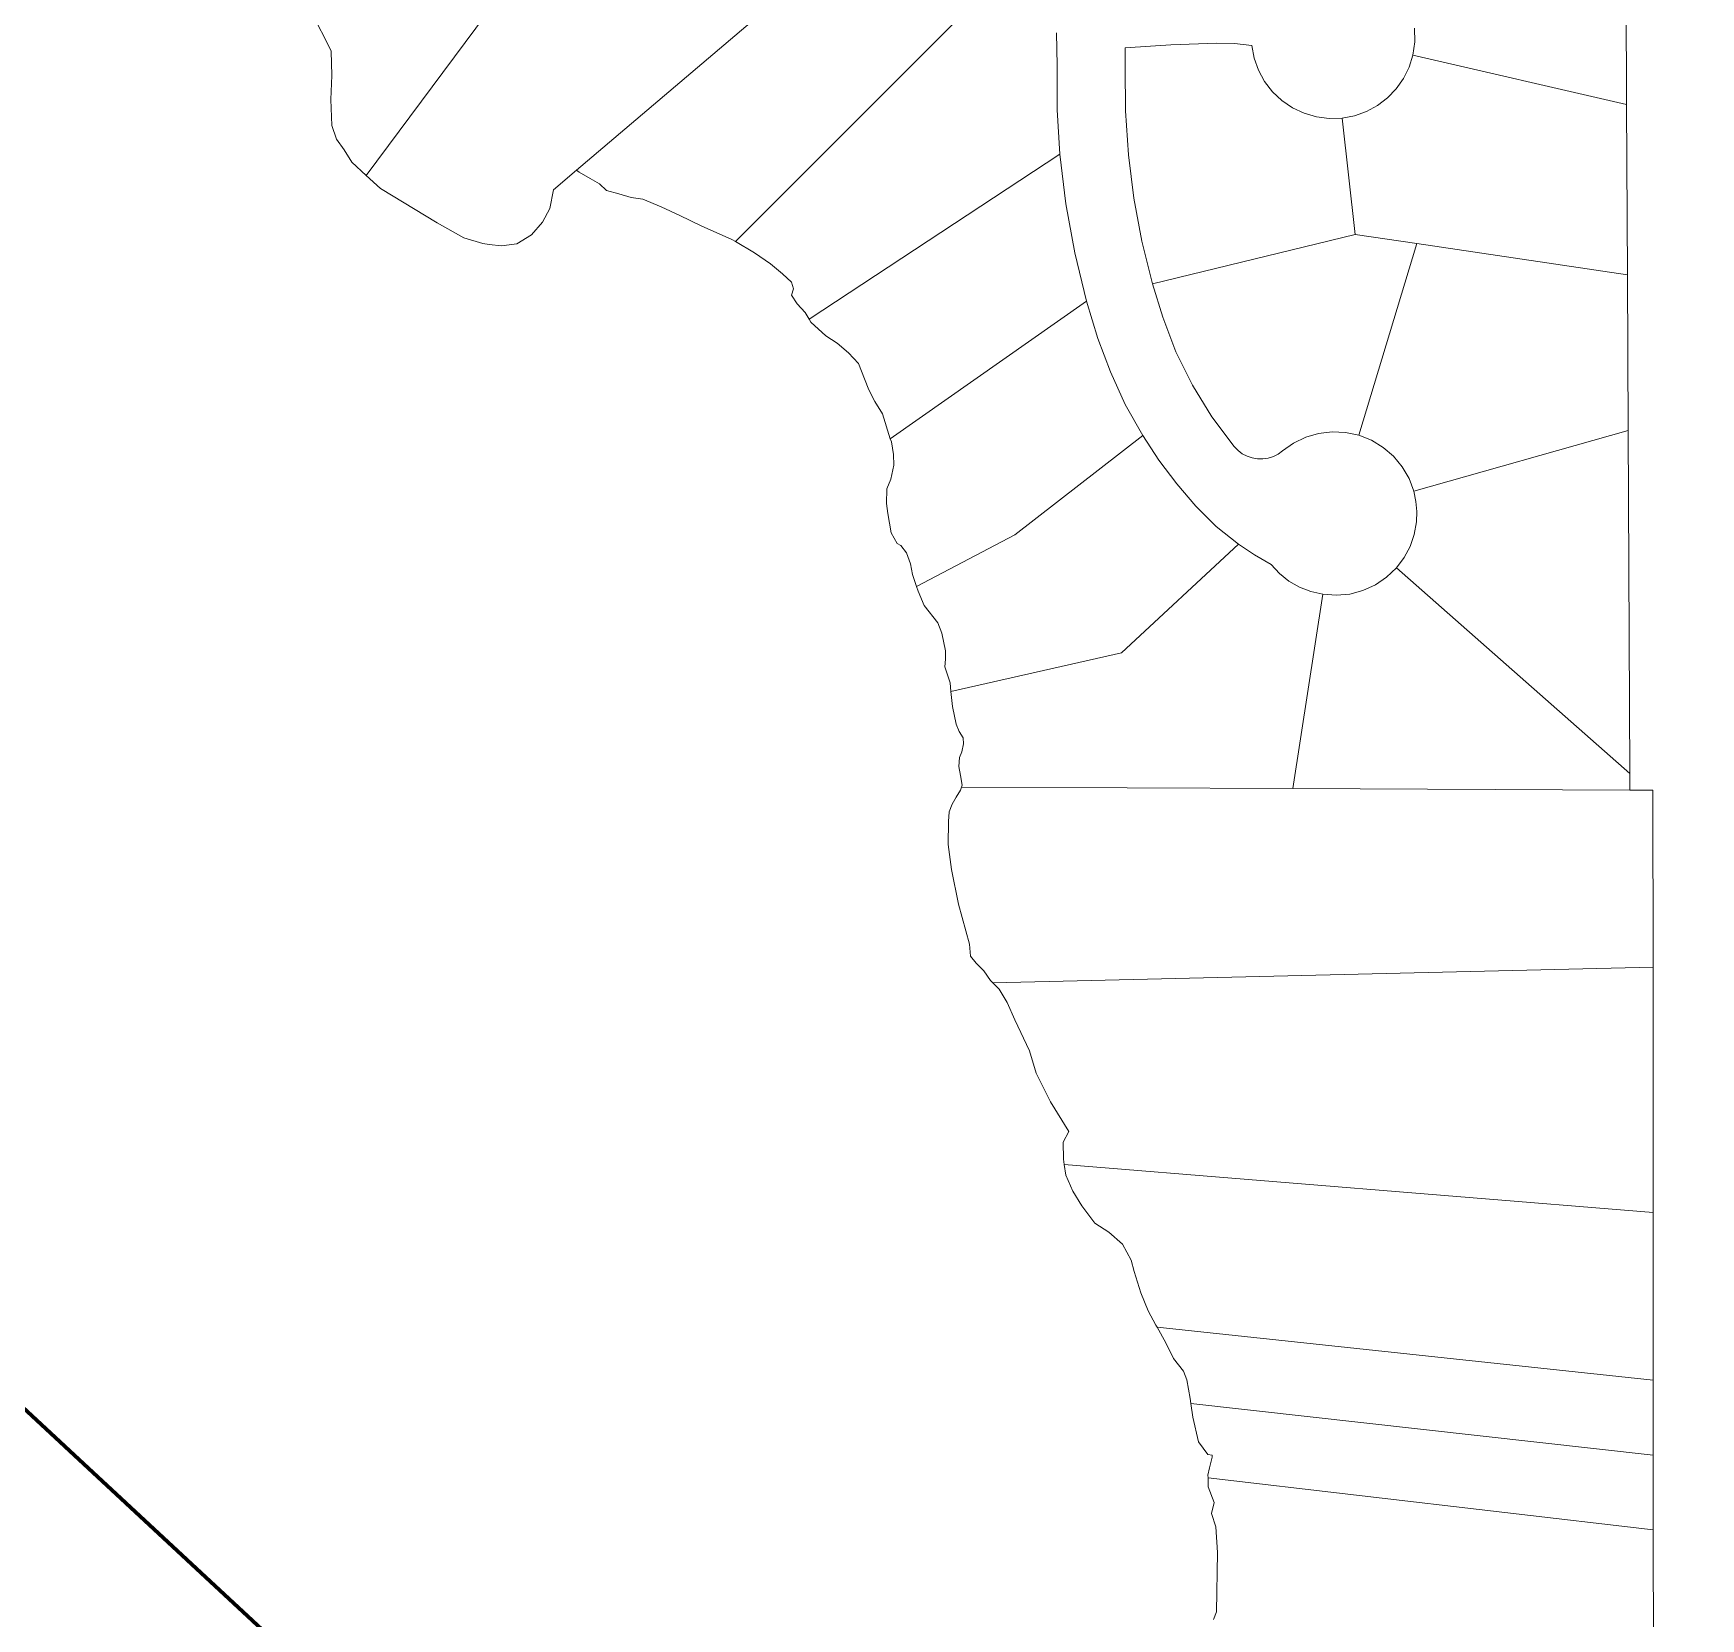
# Model space of a CAD drawing. Header units: feet. Extents: x 2741712 to 2750472, y 1004852 to 1013442.
# Drawn here: x 2747683 to 2748906, y 1009321 to 1010485 of the extents above; entities that cross this region are included whole.
import ezdxf

# ---------------------------------------------------------------- set-up
doc = ezdxf.new("R2010")
doc.units = ezdxf.units.FT
doc.header["$LTSCALE"] = 0.015
doc.header["$MEASUREMENT"] = 0
doc.layers.add('Carver County Parcels', color=7, linetype='Continuous')
doc.layers.add('Route_3_PSAs', color=1, linetype='Continuous', lineweight=100)

msp = doc.modelspace()

# ---------------------------------------------------------------- linework, layer by layer
at = {"layer": 'Carver County Parcels', "lineweight": 5, "ltscale": 100}
for p, q in [((2748852, 1010432.5), (2748850.9, 1010669.2)), ((2748079.3, 1010584.5), (2747927.4, 1010380.5)), ((2748198.3, 1010331.9), (2748422.4, 1010556.4)), ((2748081.8, 1010384.4), (2748279.3, 1010552.5)), ((2747891.8, 1010491.5), (2747897.2, 1010480.7)), ((2747897.2, 1010480.7), (2747901.7, 1010471.6)), ((2748434.2, 1010461.1), (2748433.8, 1010485.2)), ((2748696.4, 1010488.5), (2748696.6, 1010478.6)), ((2747901.7, 1010471.6), (2747902.2, 1010453.8)), ((2748517.8, 1010476.3), (2748484.2, 1010474.1)), ((2748484.2, 1010474.1), (2748484.2, 1010460)), ((2748551.4, 1010477.6), (2748517.8, 1010476.3)), ((2748564.3, 1010477.3), (2748551.4, 1010477.6)), ((2748577.1, 1010475.9), (2748564.3, 1010477.3)), ((2748578.8, 1010466.6), (2748577.1, 1010475.9)), ((2748695.2, 1010468.7), (2748692.5, 1010459.9)), ((2748696.6, 1010478.6), (2748695.2, 1010468.7)), ((2748695.2, 1010468.7), (2748852, 1010432.5)), ((2748434.4, 1010428.6), (2748434.2, 1010461.1)), ((2748484.2, 1010460), (2748484.4, 1010427.9)), ((2748582, 1010457.7), (2748578.8, 1010466.6)), ((2748586.5, 1010449.4), (2748582, 1010457.7)), ((2748692.5, 1010459.9), (2748688.4, 1010451.6)), ((2747902.2, 1010453.8), (2747901.5, 1010436.3)), ((2748592.3, 1010441.9), (2748586.5, 1010449.4)), ((2748683.1, 1010444), (2748676.6, 1010437.4)), ((2748688.4, 1010451.6), (2748683.1, 1010444)), ((2747901.5, 1010436.3), (2747902.1, 1010417.2)), ((2748599.1, 1010435.4), (2748592.3, 1010441.9)), ((2748606.9, 1010430.1), (2748599.1, 1010435.4)), ((2748669.3, 1010431.8), (2748661.2, 1010427.4)), ((2748676.6, 1010437.4), (2748669.3, 1010431.8)), ((2748852.6, 1010307.5), (2748852, 1010432.5)), ((2748852, 1010432.5), (2748852, 1010432.5)), ((2748436.3, 1010396.1), (2748434.4, 1010428.6)), ((2748484.4, 1010427.9), (2748486.6, 1010395.7)), ((2748615.5, 1010426.1), (2748606.9, 1010430.1)), ((2748624.6, 1010423.4), (2748615.5, 1010426.1)), ((2748633.9, 1010422.2), (2748624.6, 1010423.4)), ((2748643.4, 1010422.5), (2748633.9, 1010422.2)), ((2748652.5, 1010424.3), (2748643.4, 1010422.5)), ((2748652.9, 1010337.2), (2748643.4, 1010422.5)), ((2748643.4, 1010422.5), (2748643.4, 1010422.5)), ((2748661.2, 1010427.4), (2748652.5, 1010424.3)), ((2747902.1, 1010417.2), (2747905.7, 1010407.2)), ((2747905.7, 1010407.2), (2747911.3, 1010399.2)), ((2747911.3, 1010399.2), (2747916.9, 1010390.3)), ((2748252.3, 1010274.9), (2748436.3, 1010396.1)), ((2748436.3, 1010396.1), (2748436.3, 1010396.1)), ((2748440.7, 1010359.7), (2748436.3, 1010396.1)), ((2748486.6, 1010395.7), (2748490.6, 1010363.8)), ((2747916.9, 1010390.3), (2747927.4, 1010380.5)), ((2748064.7, 1010369.8), (2748081.8, 1010384.4)), ((2748081.8, 1010384.4), (2748083.6, 1010382.8)), ((2748083.6, 1010382.8), (2748091.6, 1010378.2)), ((2747927.4, 1010380.5), (2747937.8, 1010370.9)), ((2747937.8, 1010370.9), (2747979.5, 1010345.7)), ((2748091.6, 1010378.2), (2748098.6, 1010374.4)), ((2748098.6, 1010374.4), (2748103.7, 1010369.5)), ((2748062.2, 1010356.1), (2748064.7, 1010369.8)), ((2748103.7, 1010369.5), (2748112.8, 1010367)), ((2748112.8, 1010367), (2748121.8, 1010364.2)), ((2748121.8, 1010364.2), (2748130.3, 1010363)), ((2748130.3, 1010363), (2748143.9, 1010357.5)), ((2748447.2, 1010323.7), (2748440.7, 1010359.7)), ((2748490.6, 1010363.8), (2748496.5, 1010332.2)), ((2748048.7, 1010336.9), (2748056.7, 1010346.1)), ((2748056.7, 1010346.1), (2748062.2, 1010356.1)), ((2748143.9, 1010357.5), (2748157.4, 1010351)), ((2748157.4, 1010351), (2748173.2, 1010343.5)), ((2747979.5, 1010345.7), (2747999.1, 1010334.7)), ((2747979.5, 1010345.7), (2747979.5, 1010345.7)), ((2747999.1, 1010334.7), (2748013, 1010330.6)), ((2748038, 1010330.3), (2748048.7, 1010336.9)), ((2748173.2, 1010343.5), (2748195.6, 1010333.5)), ((2748504.2, 1010300.9), (2748652.9, 1010337.2)), ((2748652.9, 1010337.2), (2748698.2, 1010330.5)), ((2748013, 1010330.6), (2748017.7, 1010329.9)), ((2748017.7, 1010329.9), (2748026.6, 1010328.7)), ((2748026.6, 1010328.7), (2748038, 1010330.3)), ((2748195.6, 1010333.5), (2748198.3, 1010331.9)), ((2748198.3, 1010331.9), (2748212.2, 1010323.7)), ((2748198.3, 1010331.9), (2748198.3, 1010331.9)), ((2748212.2, 1010323.7), (2748224, 1010315.5)), ((2748455.9, 1010288.1), (2748447.2, 1010323.7)), ((2748496.5, 1010332.2), (2748504.2, 1010300.9)), ((2748655.6, 1010189.8), (2748698.2, 1010330.5)), ((2748698.2, 1010330.5), (2748698.2, 1010330.5)), ((2748852.6, 1010307.5), (2748698.2, 1010330.5)), ((2748224, 1010315.5), (2748232.7, 1010308.3)), ((2748232.7, 1010308.3), (2748239.4, 1010302.1)), ((2748239.4, 1010302.1), (2748240.9, 1010297.2)), ((2748240.9, 1010297.2), (2748239.5, 1010292.6)), ((2748504.2, 1010300.9), (2748511.7, 1010276.5)), ((2748853.1, 1010193.4), (2748852.6, 1010307.5)), ((2748852.6, 1010307.5), (2748852.6, 1010307.5)), ((2748239.5, 1010292.6), (2748243.6, 1010286.3)), ((2748243.6, 1010286.3), (2748249.4, 1010279.8)), ((2748455.9, 1010288.1), (2748311.9, 1010187.1)), ((2748455.9, 1010288.1), (2748455.9, 1010288.1)), ((2748464.2, 1010260.8), (2748455.9, 1010288.1)), ((2748249.4, 1010279.8), (2748252.3, 1010274.9)), ((2748252.3, 1010274.9), (2748253.6, 1010272.8)), ((2748253.6, 1010272.8), (2748264.6, 1010262.7)), ((2748511.7, 1010276.5), (2748521.4, 1010251)), ((2748264.6, 1010262.7), (2748272.9, 1010257.4)), ((2748473.3, 1010236.3), (2748464.2, 1010260.8)), ((2748272.9, 1010257.4), (2748281.3, 1010250.2)), ((2748281.3, 1010250.2), (2748288.6, 1010242.5)), ((2748521.4, 1010251), (2748533.5, 1010226.5)), ((2748288.6, 1010242.5), (2748292.9, 1010231.2)), ((2748484.3, 1010212.5), (2748473.3, 1010236.3)), ((2748292.9, 1010231.2), (2748296.2, 1010223.2)), ((2748533.5, 1010226.5), (2748547.8, 1010203.3)), ((2748296.2, 1010223.2), (2748300.6, 1010214.5)), ((2748300.6, 1010214.5), (2748306.1, 1010205.5)), ((2748497.1, 1010189.7), (2748484.3, 1010212.5)), ((2748306.1, 1010205.5), (2748311.9, 1010187.1)), ((2748547.8, 1010203.3), (2748564.2, 1010181.5)), ((2748311.9, 1010187.1), (2748312.7, 1010184.9)), ((2748497.1, 1010189.7), (2748403.2, 1010116.7)), ((2748497.1, 1010189.7), (2748497.1, 1010189.7)), ((2748509, 1010171.6), (2748497.1, 1010189.7)), ((2748607.7, 1010184), (2748616.6, 1010188.3)), ((2748616.6, 1010188.3), (2748626.1, 1010191.1)), ((2748626.1, 1010191.1), (2748636, 1010192.3)), ((2748636, 1010192.3), (2748645.9, 1010191.9)), ((2748645.9, 1010191.9), (2748655.6, 1010189.8)), ((2748655.6, 1010189.8), (2748664.9, 1010186.1)), ((2748853.1, 1010193.4), (2748695.9, 1010148.7)), ((2748854.3, 1009941.6), (2748853.1, 1010193.4)), ((2748312.7, 1010184.9), (2748314.2, 1010175.6)), ((2748314.2, 1010175.6), (2748314.4, 1010167.9)), ((2748564.2, 1010181.5), (2748567, 1010178.6)), ((2748567, 1010178.6), (2748570.1, 1010176.3)), ((2748570.1, 1010176.3), (2748573.6, 1010174.4)), ((2748592.9, 1010174.2), (2748596.4, 1010176)), ((2748596.4, 1010176), (2748599.6, 1010178.3)), ((2748599.6, 1010178.3), (2748607.7, 1010184)), ((2748664.9, 1010186.1), (2748673.4, 1010180.9)), ((2748673.4, 1010180.9), (2748681, 1010174.4)), ((2748314.4, 1010167.9), (2748312.3, 1010157.7)), ((2748522, 1010154.2), (2748509, 1010171.6)), ((2748573.6, 1010174.4), (2748577.4, 1010173.2)), ((2748577.4, 1010173.2), (2748581.2, 1010172.5)), ((2748581.2, 1010172.5), (2748585.2, 1010172.5)), ((2748585.2, 1010172.5), (2748589.1, 1010173)), ((2748589.1, 1010173), (2748592.9, 1010174.2)), ((2748681, 1010174.4), (2748687.4, 1010166.7)), ((2748687.4, 1010166.7), (2748692.4, 1010158.1)), ((2748309.4, 1010150.5), (2748309, 1010139.7)), ((2748312.3, 1010157.7), (2748309.4, 1010150.5)), ((2748536, 1010137.7), (2748522, 1010154.2)), ((2748692.4, 1010158.1), (2748695.9, 1010148.7)), ((2748309, 1010139.7), (2748310, 1010132.5)), ((2748695.9, 1010148.7), (2748697.5, 1010141.3)), ((2748697.5, 1010141.3), (2748698.2, 1010133.8)), ((2748310, 1010132.5), (2748312.5, 1010118.2)), ((2748550.9, 1010122.9), (2748536, 1010137.7)), ((2748697.9, 1010126.2), (2748696.2, 1010117.1)), ((2748698.2, 1010133.8), (2748697.9, 1010126.2)), ((2748312.5, 1010118.2), (2748316.9, 1010110.5)), ((2748403.2, 1010116.7), (2748331.1, 1010078.9)), ((2748567.3, 1010109.8), (2748550.9, 1010122.9)), ((2748696.2, 1010117.1), (2748693.2, 1010108.3)), ((2748316.9, 1010110.5), (2748319.6, 1010109)), ((2748319.6, 1010109), (2748323.8, 1010103.6)), ((2748323.8, 1010103.6), (2748326.8, 1010095.5)), ((2748481.5, 1010030.2), (2748567.3, 1010109.8)), ((2748567.3, 1010109.8), (2748567.3, 1010109.8)), ((2748579, 1010102), (2748567.3, 1010109.8)), ((2748591.3, 1010095), (2748579, 1010102)), ((2748693.2, 1010108.3), (2748688.8, 1010100.1)), ((2748326.8, 1010095.5), (2748328.2, 1010087.6)), ((2748597.3, 1010088.4), (2748591.3, 1010095)), ((2748683.2, 1010092.6), (2748676, 1010085.7)), ((2748688.8, 1010100.1), (2748683.2, 1010092.6)), ((2748854.3, 1009941.6), (2748683.2, 1010092.6)), ((2748328.2, 1010087.6), (2748331.1, 1010078.9)), ((2748331.1, 1010078.9), (2748332.3, 1010075.3)), ((2748604.3, 1010082.8), (2748597.3, 1010088.4)), ((2748612.1, 1010078.4), (2748604.3, 1010082.8)), ((2748620.4, 1010075.1), (2748612.1, 1010078.4)), ((2748667.7, 1010080.1), (2748658.6, 1010075.9)), ((2748676, 1010085.7), (2748667.7, 1010080.1)), ((2748332.3, 1010075.3), (2748336.8, 1010065)), ((2748336.8, 1010065), (2748346.7, 1010052.1)), ((2748629.1, 1010073.1), (2748607.2, 1009930.5)), ((2748629.1, 1010073.1), (2748620.4, 1010075.1)), ((2748639.1, 1010072.4), (2748629.1, 1010073.1)), ((2748629.1, 1010073.1), (2748629.1, 1010073.1)), ((2748649, 1010073.3), (2748639.1, 1010072.4)), ((2748658.6, 1010075.9), (2748649, 1010073.3)), ((2748346.7, 1010052.1), (2748349.7, 1010044.5)), ((2748349.7, 1010044.5), (2748352.5, 1010031.6)), ((2748352.5, 1010031.6), (2748352.3, 1010025.5)), ((2748481.5, 1010030.2), (2748356.4, 1010001.7)), ((2748352.3, 1010025.5), (2748351.9, 1010019.8)), ((2748351.9, 1010019.8), (2748355.7, 1010008.2)), ((2748355.7, 1010008.2), (2748356.4, 1010001.7)), ((2748356.4, 1010001.7), (2748357.6, 1009990.8)), ((2748357.6, 1009990.8), (2748360.2, 1009977.8)), ((2748360.2, 1009977.8), (2748362.3, 1009972.4)), ((2748362.3, 1009972.4), (2748365.4, 1009967.9)), ((2748365.4, 1009967.9), (2748365.6, 1009963.3)), ((2748364.4, 1009957.5), (2748362.6, 1009953.4)), ((2748365.6, 1009963.3), (2748364.4, 1009957.5)), ((2748362.6, 1009953.4), (2748362.1, 1009946.7)), ((2748362.1, 1009946.7), (2748363.4, 1009940.1)), ((2748364, 1009931.6), (2748363.3, 1009929.3)), ((2748363.4, 1009940.1), (2748364.5, 1009933)), ((2748364.5, 1009933), (2748364, 1009931.6)), ((2748607.2, 1009930.5), (2748364, 1009931.6)), ((2748854.3, 1009929.4), (2748607.2, 1009930.5)), ((2748607.2, 1009930.5), (2748607.2, 1009930.5)), ((2748854.3, 1009941.6), (2748854.3, 1009941.6)), ((2748854.3, 1009929.4), (2748854.3, 1009941.6)), ((2748357.3, 1009919), (2748355.1, 1009913.4)), ((2748360.3, 1009924.3), (2748357.3, 1009919)), ((2748363.3, 1009929.3), (2748360.3, 1009924.3)), ((2748871.3, 1009929.3), (2748854.3, 1009929.4)), ((2748871.4, 1009799.4), (2748871.3, 1009929.3)), ((2748354.6, 1009906.3), (2748354.4, 1009889.4)), ((2748355.1, 1009913.4), (2748354.6, 1009906.3)), ((2748354.4, 1009889.4), (2748356.7, 1009871.2)), ((2748356.7, 1009871.2), (2748361.8, 1009845.7)), ((2748361.8, 1009845.7), (2748370, 1009816.5)), ((2748370, 1009816.5), (2748370.8, 1009807.6)), ((2748370.8, 1009807.6), (2748374.9, 1009802.5)), ((2748374.9, 1009802.5), (2748380.5, 1009796.8)), ((2748380.5, 1009796.8), (2748385.5, 1009789.7)), ((2748871.4, 1009799.4), (2748387.1, 1009788.1)), ((2748871.5, 1009619.4), (2748871.4, 1009799.4)), ((2748385.5, 1009789.7), (2748387.1, 1009788.1)), ((2748387.1, 1009788.1), (2748391.8, 1009783.3)), ((2748391.8, 1009783.3), (2748397.6, 1009773.5)), ((2748397.6, 1009773.5), (2748403.2, 1009760.8)), ((2748403.2, 1009760.8), (2748413.9, 1009738.1)), ((2748413.9, 1009738.1), (2748418.8, 1009721.7)), ((2748418.8, 1009721.7), (2748429.3, 1009700.6)), ((2748429.3, 1009700.6), (2748442.9, 1009679)), ((2748442.9, 1009679), (2748438.8, 1009671.1)), ((2748438.8, 1009671.1), (2748438.9, 1009658.7)), ((2748438.9, 1009658.7), (2748439.5, 1009654.8)), ((2748871.5, 1009619.4), (2748439.5, 1009654.8)), ((2748439.5, 1009654.8), (2748440.7, 1009646.8)), ((2748440.7, 1009646.8), (2748445.9, 1009635.2)), ((2748445.9, 1009635.2), (2748452.4, 1009624.4)), ((2748452.4, 1009624.4), (2748462, 1009611.7)), ((2748871.6, 1009496.5), (2748871.5, 1009619.4)), ((2748871.5, 1009619.4), (2748871.5, 1009619.4)), ((2748462, 1009611.7), (2748472.1, 1009605.1)), ((2748472.1, 1009605.1), (2748482.2, 1009596.3)), ((2748482.2, 1009596.3), (2748488.5, 1009584.4)), ((2748488.5, 1009584.4), (2748490.7, 1009576.2)), ((2748490.7, 1009576.2), (2748495.7, 1009560.6)), ((2748495.7, 1009560.6), (2748501.1, 1009547.4)), ((2748501.1, 1009547.4), (2748506.8, 1009536.7)), ((2748506.8, 1009536.7), (2748507.6, 1009535.3)), ((2748507.6, 1009535.3), (2748871.6, 1009496.5)), ((2748507.6, 1009535.3), (2748514.1, 1009523.8)), ((2748514.1, 1009523.8), (2748519.7, 1009512.3)), ((2748519.7, 1009512.3), (2748526.9, 1009503.1)), ((2748526.9, 1009503.1), (2748529.3, 1009496.8)), ((2748529.3, 1009496.8), (2748531.9, 1009483.1)), ((2748871.6, 1009441.5), (2748871.6, 1009496.5)), ((2748871.6, 1009496.5), (2748871.6, 1009496.5)), ((2748531.9, 1009483.1), (2748532.4, 1009479.3)), ((2748871.6, 1009441.5), (2748532.4, 1009479.3)), ((2748532.4, 1009479.3), (2748533.8, 1009469.2)), ((2748533.8, 1009469.2), (2748537.9, 1009451.1)), ((2748537.9, 1009451.1), (2748544.9, 1009442)), ((2748544.9, 1009442), (2748548.1, 1009441.4)), ((2748548.1, 1009441.4), (2748548, 1009439.9)), ((2748871.6, 1009386.5), (2748871.6, 1009441.5)), ((2748871.6, 1009441.5), (2748871.6, 1009441.5)), ((2748546, 1009432.1), (2748544.9, 1009426.7)), ((2748548, 1009439.9), (2748546, 1009432.1)), ((2748544.9, 1009426.7), (2748545, 1009424.8)), ((2748871.6, 1009386.5), (2748545, 1009424.8)), ((2748545, 1009424.8), (2748545.1, 1009418.1)), ((2748545.1, 1009418.1), (2748549.4, 1009406.6)), ((2748549.4, 1009406.6), (2748547.6, 1009398.7)), ((2748547.6, 1009398.7), (2748550.8, 1009388.8)), ((2748550.8, 1009388.8), (2748551.9, 1009369.9)), ((2748871.7, 1009266.5), (2748871.6, 1009386.5)), ((2748871.6, 1009386.5), (2748871.6, 1009386.5)), ((2748551.9, 1009369.9), (2748551.3, 1009326.5)), ((2748551.3, 1009326.5), (2748549, 1009320.9))]:
    msp.add_line(p, q, dxfattribs=at)
at = {"layer": 'Route_3_PSAs', "ltscale": 50, "flags": 128}
msp.add_lwpolyline([(2745988.6, 1011044), (2748140, 1009044.9, 0.141006), (2748490.8, 1009234.1), (2748931.2, 1008936.3), (2748933.5, 1008758.7, -0.049859), (2748904.7, 1008635.8)], format="xyb", dxfattribs=at)

doc.saveas('drawing.dxf')
